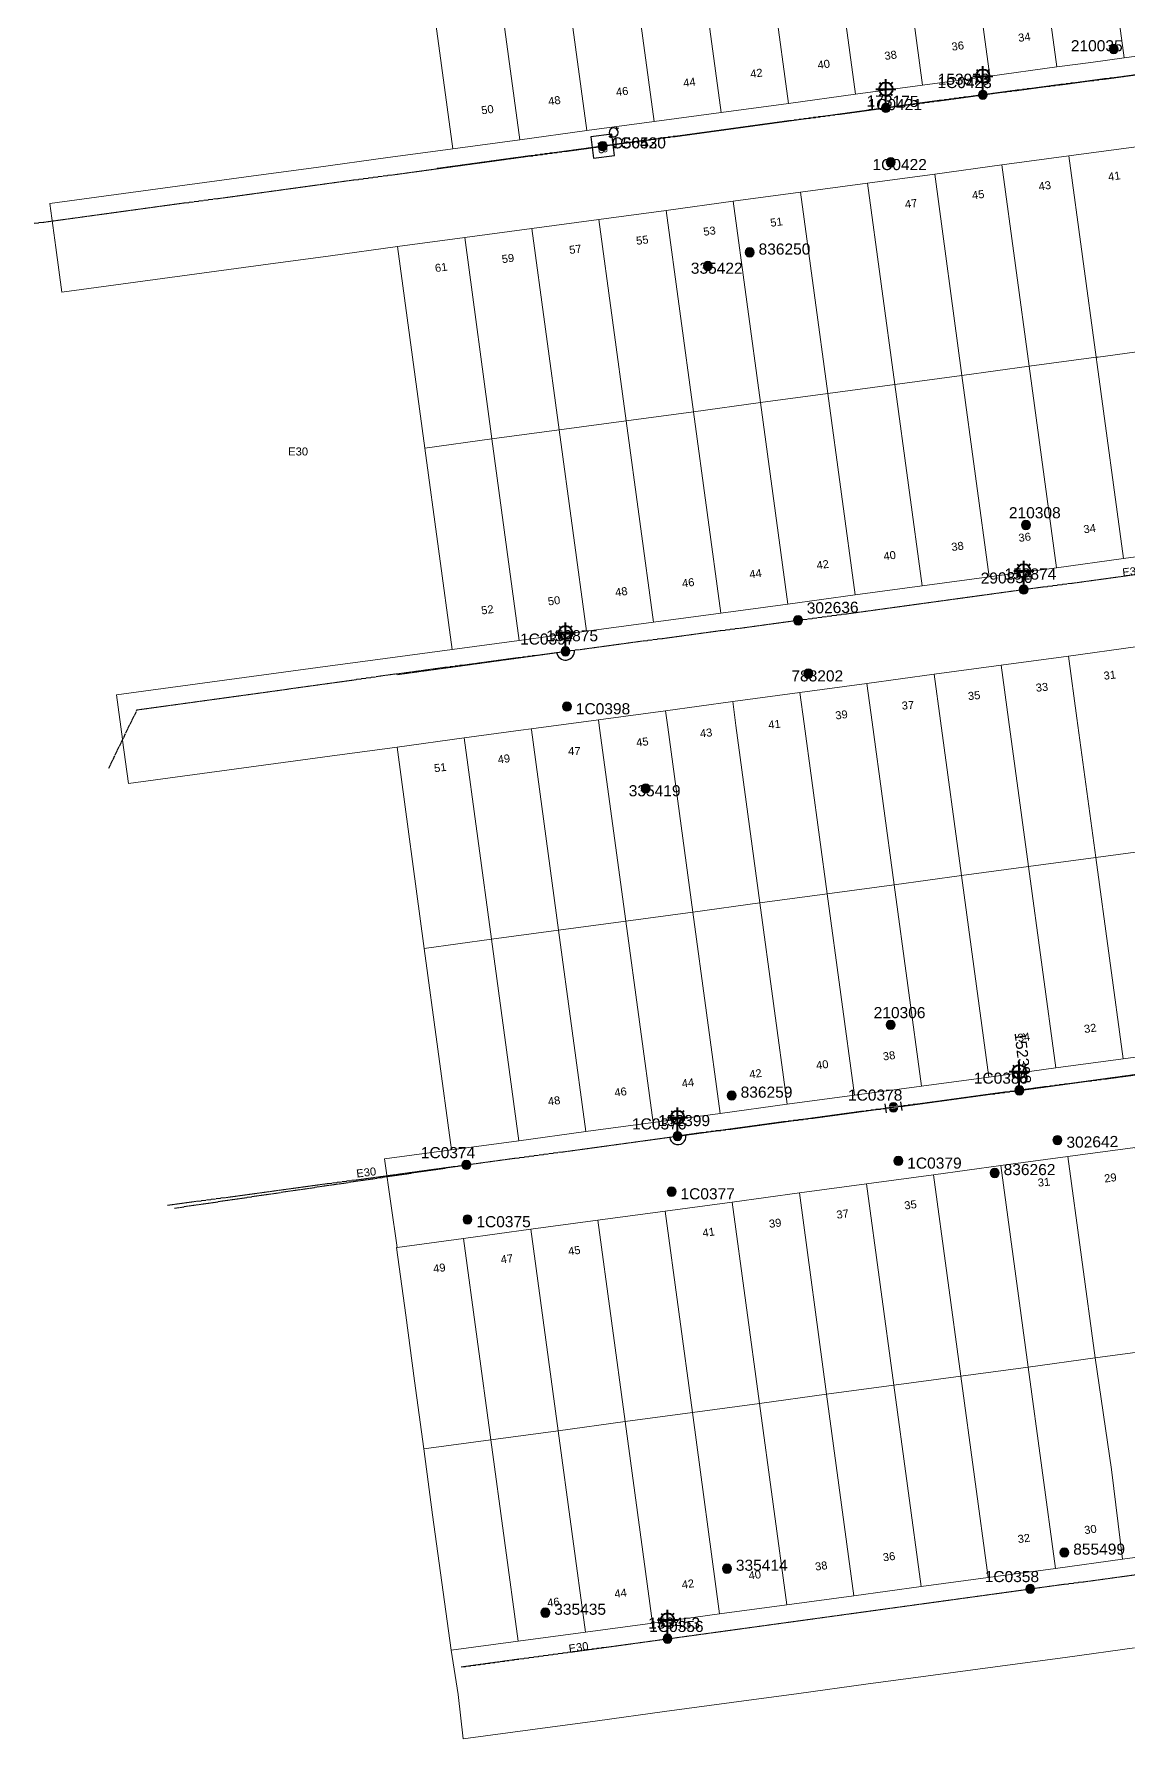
# Model space of a CAD drawing. Header units: metres. Extents: x 299834 to 302538, y 6172833 to 6174390.
# Drawn here: x 299880.9 to 300127.1, y 6173260.6 to 6173644.1 of the extents above; entities that cross this region are included whole.
import ezdxf
from ezdxf.enums import TextEntityAlignment as Align

# ---------------------------------------------------------------- set-up
doc = ezdxf.new("R2010")
doc.units = ezdxf.units.M
doc.linetypes.add('Cable Exist OH', pattern=[1, 1, 0])
doc.layers.get('0').update_dxf_attribs({"color": 6})
for name, color, linetype, lineweight in [('Cadastre Buildings_SP_EXT', 9, 'Continuous', 5), ('Cadastre Land Parcels_SP_EXT', 9, 'Continuous', 5), ('Cadastre Roads_SP_EXT', 9, 'Continuous', 5)]:
    doc.layers.add(name, color=color, linetype=linetype, lineweight=lineweight)
for name, color, linetype in [('Equip_SP_HV_EXT', 7, 'Continuous'), ('Equip_SP_LV_EXT', 7, 'Continuous'), ('Equip_SP_SL_EXT', 7, 'Continuous'), ('Mains_HV_EXT', 7, 'Continuous'), ('Mains_LV_EXT', 7, 'Continuous'), ('Mains_SL_EXT', 7, 'Continuous'), ('SupportsOH_SP_TR_HV_LV_SL_EXT', 7, 'Continuous')]:
    doc.layers.add(name, color=color, linetype=linetype)
doc.styles.add('iecARIAL', font='arial.ttf', dxfattribs={"height": 2})
doc.styles.add('POLE_LABEL', font='arial.ttf')
doc.styles.get("Standard").update_dxf_attribs({"font": 'arial.ttf'})

# ---------------------------------------------------------------- blocks, each defined once
blk = doc.blocks.new('LV_OH_LINKS_OPEN_EXT')
for p, q in [((-0.17, 4.97), (-0.17, 5.46)), ((0.17, 4.97), (0.17, 5.46)), ((-0.17, 3), (-0.17, 2.5)), ((0.17, 3), (0.17, 2.5))]:
    blk.add_line(p, q)
blk.add_lwpolyline([(0, 2.99, 1), (0, 4.98, 1)], format="xyb", close=True)
at = {"flags": 9}
for tag, p in [('ACTUAL_STATUS', (0, 0)), ('CONSTRUCTED_VOLTAGE', (0, -0.2)), ('OPERATING_VOLTAGE', (0, -0.6)), ('ORIENTATION', (0, -0.8)), ('OWNED_BY', (0, -1)), ('STATE', (0, -1.2)), ('SWITCH_TYPE', (0, -1.4)), ('NO_PHASES', (0, -0.4)), ('USAGE', (0, -1.6)), ('LEGEND', (0, -1.8)), ('NOTES', (0, -2))]:
    blk.add_attdef(tag, text='', height=0.2, dxfattribs=at).set_placement(p, align=Align.MIDDLE_LEFT)
at = {"flags": 1}
blk.add_attdef('Z', (0, 0), '', height=0.2, dxfattribs=at)
blk = doc.blocks.new('SL_LANTERN_EXT')
at = {"lineweight": 40}
for p, q in [((-2.25, 4.22), (2.25, 4.22)), ((-1.46, 5.68), (-1.06, 5.28)), ((0, 1.97), (0, 6.47)), ((1.46, 5.68), (1.06, 5.28)), ((-1.46, 2.76), (-1.06, 3.16)), ((0, 0), (0, 2.72)), ((1.46, 2.76), (1.06, 3.16))]:
    blk.add_line(p, q, dxfattribs=at)
blk.add_circle((0, 4.22), 1.5, dxfattribs=at)
at = {"style": 'iecARIAL', "flags": 8}
blk.add_attdef('ASSET_NUM', (1.5, 1.5), '', height=2.5, dxfattribs=at)
for tag, p, height, flags in [('OPERATING_VOLTAGE', (0.98, -1.65), 0.2, 9), ('ORIENTATION', (0.98, -1.85), 0.2, 9), ('OWNED_BY', (0.98, -2.05), 0.2, 9), ('STATE', (0.98, -2.25), 0.2, 9), ('CONSTRUCTED_VOLTAGE', (0.98, -0.65), 0.2, 9), ('CONTROL_TYPE', (0.98, -0.85), 0.2, 9), ('LANTERN_PURPOSE', (0.98, -1.05), 0.2, 9), ('LANTERN_TYPE', (0.98, -1.25), 0.2, 9), ('NO_PHASES', (0.98, -1.45), 0.2, 9), ('USAGE', (0.98, -2.45), 0.2, 9), ('CEXIST', (0.98, -2.65), 0.2, 9), ('CNEW', (0.98, -2.85), 0.2, 9), ('CNUMBER', (0.98, -3.05), 0.2, 9), ('CREMOVE', (0.98, -3.25), 0.2, 9), ('CREPLACE', (0.98, -3.45), 0.2, 9), ('LKINGHEIGHT', (0.98, -3.65), 0.2, 9), ('LBRACKET', (0.98, -3.85), 0.2, 9), ('LNUMBER', (2.18, -3.25), 2.5, 8), ('LBRACKETVOCAB', (0.98, -4.05), 0.2, 9), ('LCATEGORY', (0.98, -4.25), 0.2, 9), ('LCHARGE1', (0.98, -4.45), 0.2, 9), ('LCHARGE1PERCENT', (0.98, -4.65), 0.2, 9), ('LCHARGE2', (0.98, -4.85), 0.2, 9), ('LCHARGE2PERCENT', (0.98, -5.05), 0.2, 9), ('LCHARGE3', (0.98, -5.25), 0.2, 9), ('LCHARGE3PERCENT', (0.98, -5.45), 0.2, 9), ('LEXIST', (0.98, -5.65), 0.2, 9), ('LLAMP', (0.98, -5.85), 0.2, 9), ('LLAMPVOCAB', (0.98, -6.05), 0.2, 9), ('LMAST', (0.98, -6.25), 0.2, 9), ('LMASTVOCAB', (0.98, -6.45), 0.2, 9), ('LNEW', (0.98, -6.65), 0.2, 9), ('LANTNUMBER', (0.98, -6.85), 0.2, 9), ('LOUTREACH', (0.98, -7.25), 0.2, 9), ('LOUTREACHVOCAB', (0.98, -7.45), 0.2, 9), ('LRATECODE', (0.98, -7.65), 0.2, 9), ('LREMOVE', (0.98, -7.85), 0.2, 9), ('STREETNAME', (0.98, -9.25), 0.2, 9), ('SUBURB', (0.98, -9.45), 0.2, 1), ('LREPLACE', (0.98, -8.05), 0.2, 9), ('LTYPE', (0.98, -8.25), 0.2, 9), ('LTYPEVOCAB', (0.98, -8.45), 0.2, 9), ('LEGEND', (0.98, -8.65), 0.2, 9), ('LOCATION', (0.98, -8.85), 0.2, 9), ('NOTES', (0.98, -9.05), 0.2, 9)]:
    blk.add_attdef(tag, p, '', height=height, dxfattribs=dict(flags=flags))
blk = doc.blocks.new('POLE_EXT')
blk.add_hatch(color=256).paths.add_polyline_path([(-1, 0, 1), (1, 0, 1)])
blk.add_lwpolyline([(-1, 0, 1), (1, 0, 1)], format="xyb", close=True)
for tag, height, flags, p in [('pNumber', 2.5, 8, (-17.84, 2.07)), ('OWNED_BY', 0.2, 9, (1.35, -0.4)), ('SPECIAL_USE', 0.2, 9, (1.35, -0.8)), ('STATE', 0.2, 9, (1.35, -1)), ('cLV', 0.2, 9, (1.35, -1.4)), ('hDepth', 0.2, 9, (1.35, -1.6)), ('hDia', 0.2, 9, (1.35, -1.8)), ('cHV', 0.2, 9, (1.35, -2)), ('cLinedev', 0.2, 9, (1.35, -3.4)), ('pExisting', 0.2, 9, (1.35, -3.8)), ('PARENT', 0.2, 9, (1.35, -0.6)), ('USAGE', 0.2, 9, (1.35, -1.2)), ('LBRACKET', 0.2, 9, (1.35, -2.2)), ('LExisting', 0.2, 9, (1.35, -2.4)), ('LANTNUMBER', 0.2, 9, (1.35, -2.6)), ('LOther', 0.2, 9, (1.35, -2.8)), ('LRemove', 0.2, 9, (1.35, -3)), ('LEGEND', 0.2, 9, (1.35, -3.2)), ('LOCATION', 0.2, 9, (1.35, -3.6)), ('pFooting', 0.2, 9, (1.35, -4.4)), ('pNew', 0.2, 9, (1.35, -4.6)), ('pRelocate', 0.2, 9, (1.35, -5)), ('pRemove', 0.2, 9, (1.35, -5.2)), ('pReplace', 0.2, 9, (1.35, -5.4)), ('pStay', 0.2, 9, (1.35, -5.6)), ('pType', 0.2, 9, (1.35, -5.8)), ('cspan', 0.2, 9, (1.35, -6)), ('STREETNAME', 0.2, 9, (1.35, -6.2)), ('SUBURB', 0.2, 9, (1.35, -6.4)), ('OPERATED_BY', 0.2, 9, (1.36, -7.01)), ('PFNUMBER', 0.2, 9, (1.35, -4)), ('NEWPFNUMBER', 0.2, 9, (1.35, -4.2)), ('NOTES', 0.2, 9, (1.35, -6.6)), ('MAINTAINED_BY', 0.2, 9, (1.36, -6.81))]:
    blk.add_attdef(tag, text='', height=height, dxfattribs=dict(flags=flags)).set_placement(p, align=Align.MIDDLE_LEFT)
at = {"style": 'POLE_LABEL'}
for tag, height, flags, p in [('STRUCTURE_PLANT_NUMBER', 0.2, 9, (1.35, 0.03)), ('ASSET_NUM', 2.5, 8, (2, 2)), ('STREET_CODE', 0.2, 9, (1.35, -0.2))]:
    blk.add_attdef(tag, text='', height=height, dxfattribs=dict(at, flags=flags)).set_placement(p, align=Align.MIDDLE_LEFT)
at = {"flags": 1}
blk.add_attdef('Z', (1.35, -7.33), '', height=0.2, dxfattribs=at)
blk = doc.blocks.new('HV_LOAD_BREAK_EXT')
blk.add_lwpolyline([(-2.4, -2.4), (2.4, -2.4), (2.4, 2.4), (-2.4, 2.4)], close=True)
at = {"insert": (-1.1, 0.99), "char_height": 2, "width": 2.9628, "attachment_point": 1}
blk.add_mtext('{\\Fisocp|c0;LB}', dxfattribs=at)
for tag, height, flags, p in [('STREET_CODE', 0.2, 9, (1.5, 0)), ('ASSET_NUM', 2.5, 8, (2, 2)), ('ACTUAL_STATUS', 0.2, 9, (1.5, -0.2)), ('CONSTRUCTED_VOLTAGE', 0.2, 9, (1.5, -0.4)), ('OPERATING_VOLTAGE', 0.2, 9, (1.5, -0.8)), ('ORIENTATION', 0.2, 9, (1.5, -1)), ('OWNED_BY', 0.2, 9, (1.5, -1.2)), ('OPERATED_BY', 0.2, 9, (1.5, -1.4)), ('STATE', 0.2, 9, (1.5, -1.8)), ('SWITCH_TYPE', 0.2, 9, (1.5, -2)), ('STREETNAME', 0.2, 9, (1.5, -2.8)), ('SUBURB', 0.2, 9, (1.5, -3)), ('Z', 0.2, 1, (1.5, -3.6)), ('NO_PHASES', 0.2, 9, (1.5, -0.6)), ('MAINTAINED_BY', 0.2, 9, (1.5, -1.6)), ('USAGE', 0.2, 9, (1.5, -2.2)), ('LEGEND', 0.2, 9, (1.5, -2.4)), ('LOCATION', 0.2, 9, (1.5, -2.6)), ('NOTES', 0.2, 9, (1.5, -3.2)), ('LABEL_ALIGNMENT', 0.2, 9, (1.5, -3.4))]:
    blk.add_attdef(tag, text='', height=height, dxfattribs=dict(flags=flags)).set_placement(p, align=Align.MIDDLE_LEFT)
blk = doc.blocks.new('End Shackle_EXT')
blk.add_wipeout([(0, 0.25), (1.81, 0.25), (1.82, -0.25), (0, -0.25)])
blk.add_line((1.81, -1), (1.81, 1))
at = {"flags": 1}
blk.add_attdef('Z', (0, 0), '', height=0.2, dxfattribs=at)
at = {"flags": 9}
for tag, p in [('CONNECTOR_TYPE', (0, 0)), ('CONSTRUCTED_VOLTAGE', (0, -0.2)), ('OPERATING_VOLTAGE', (0, -0.6)), ('ORIENTATION', (0, -0.8)), ('OWNED_BY', (0, -1)), ('STATE', (0, -1.2)), ('NO_PHASES', (0, -0.4)), ('USAGE', (0, -1.4)), ('NOTES', (0, -1.6))]:
    blk.add_attdef(tag, text='', height=0.2, dxfattribs=at).set_placement(p, align=Align.MIDDLE_LEFT)

msp = doc.modelspace()

# ---------------------------------------------------------------- linework, layer by layer
at = {"layer": 'Cadastre Buildings_SP_EXT', "linetype": 'Continuous'}
for points in [[(300074.46, 6173565.27), (300068.32, 6173610.58), (300053.22, 6173608.54), (300059.36, 6173563.23), (300074.46, 6173565.27)], [(300095.57, 6173409.47), (300089.43, 6173454.78), (300074.32, 6173452.73), (300080.47, 6173407.42), (300095.57, 6173409.47)], [(299989.86, 6173395.14), (299983.72, 6173440.45), (299968.61, 6173438.4), (299974.75, 6173393.1), (299989.86, 6173395.14)], [(300104.43, 6173344.23), (300098.29, 6173389.54), (300083.19, 6173387.49), (300089.32, 6173342.18), (300104.43, 6173344.23)], [(300028.92, 6173334), (300022.78, 6173379.3), (300007.68, 6173377.26), (300013.81, 6173331.95), (300028.92, 6173334)], [(300095.46, 6173296.88), (300089.32, 6173342.18), (300074.22, 6173340.14), (300080.36, 6173294.83), (300095.46, 6173296.88)], [(299989.75, 6173282.55), (299983.61, 6173327.86), (299968.51, 6173325.81), (299970.48, 6173310.97), (299974.65, 6173280.51), (299989.75, 6173282.55)]]:
    msp.add_lwpolyline(points, close=True, dxfattribs=at)
at = {"layer": 'Cadastre Land Parcels_SP_EXT', "linetype": 'Continuous'}
for points in [[(300118.57, 6173637.74), (300126.02, 6173638.75), (300119.88, 6173684.06), (300104.78, 6173682.01), (300110.92, 6173636.71), (300118.57, 6173637.74)], [(300141.12, 6173640.8), (300134.98, 6173686.1), (300119.88, 6173684.06), (300126.02, 6173638.75), (300141.12, 6173640.8)], [(300095.81, 6173634.66), (300089.68, 6173679.96), (300074.57, 6173677.92), (300080.71, 6173632.61), (300095.81, 6173634.66)], [(300110.92, 6173636.71), (300104.78, 6173682.01), (300089.68, 6173679.96), (300095.81, 6173634.66), (300110.92, 6173636.71)], [(300065.61, 6173630.57), (300059.47, 6173675.87), (300044.37, 6173673.83), (300050.51, 6173628.52), (300065.61, 6173630.57)], [(300080.71, 6173632.61), (300074.57, 6173677.92), (300059.47, 6173675.87), (300065.61, 6173630.57), (300080.71, 6173632.61)], [(300035.41, 6173626.47), (300029.27, 6173671.78), (300014.17, 6173669.73), (300020.31, 6173624.43), (300035.41, 6173626.47)], [(300050.51, 6173628.52), (300044.37, 6173673.83), (300029.27, 6173671.78), (300035.41, 6173626.47), (300050.51, 6173628.52)], [(300020.31, 6173624.43), (300014.17, 6173669.73), (299999.06, 6173667.69), (300005.2, 6173622.38), (300020.31, 6173624.43)], [(299990.1, 6173620.33), (299983.96, 6173665.64), (299968.86, 6173663.6), (299975, 6173618.29), (299990.1, 6173620.33)], [(300005.2, 6173622.38), (299999.06, 6173667.69), (299983.96, 6173665.64), (299990.1, 6173620.33), (300005.2, 6173622.38)], [(300120.18, 6173571.45), (300134.87, 6173573.44), (300128.73, 6173618.75), (300113.63, 6173616.7), (300119.77, 6173571.4), (300120.18, 6173571.45)], [(300104.67, 6173569.36), (300098.53, 6173614.66), (300083.42, 6173612.62), (300089.56, 6173567.31), (300104.67, 6173569.36)], [(300119.77, 6173571.4), (300113.63, 6173616.7), (300098.53, 6173614.66), (300104.67, 6173569.36), (300119.77, 6173571.4)], [(300089.56, 6173567.31), (300083.42, 6173612.62), (300068.32, 6173610.58), (300074.46, 6173565.27), (300089.56, 6173567.31)], [(300044.25, 6173561.19), (300038.12, 6173606.5), (300023.01, 6173604.45), (300029.15, 6173559.15), (300044.25, 6173561.19)], [(300059.36, 6173563.23), (300053.22, 6173608.54), (300038.12, 6173606.5), (300044.25, 6173561.19), (300059.36, 6173563.23)], [(300029.15, 6173559.15), (300023.01, 6173604.45), (300007.91, 6173602.41), (300014.05, 6173557.1), (300029.15, 6173559.15)], [(299998.95, 6173555.06), (299992.81, 6173600.37), (299977.71, 6173598.33), (299983.84, 6173553.02), (299998.95, 6173555.06)], [(300014.05, 6173557.1), (300007.91, 6173602.41), (299992.81, 6173600.37), (299998.95, 6173555.06), (300014.05, 6173557.1)], [(299983.84, 6173553.02), (299977.71, 6173598.33), (299962.6, 6173596.29), (299968.74, 6173550.98), (299983.84, 6173553.02)], [(300141.01, 6173528.13), (300134.87, 6173573.44), (300120.18, 6173571.45), (300119.77, 6173571.4), (300119.99, 6173569.77), (300125.91, 6173526.09), (300141.01, 6173528.13)], [(300110.8, 6173524.05), (300104.67, 6173569.36), (300089.56, 6173567.31), (300095.7, 6173522.01), (300110.8, 6173524.05)], [(300125.91, 6173526.09), (300119.99, 6173569.77), (300119.77, 6173571.4), (300104.67, 6173569.36), (300110.8, 6173524.05), (300125.91, 6173526.09)], [(300080.6, 6173519.96), (300074.46, 6173565.27), (300059.36, 6173563.23), (300065.5, 6173517.92), (300080.6, 6173519.96)], [(300095.7, 6173522.01), (300089.56, 6173567.31), (300074.46, 6173565.27), (300080.6, 6173519.96), (300095.7, 6173522.01)], [(300050.39, 6173515.88), (300044.25, 6173561.19), (300029.15, 6173559.15), (300035.29, 6173513.84), (300050.39, 6173515.88)], [(300065.5, 6173517.92), (300059.36, 6173563.23), (300044.25, 6173561.19), (300050.39, 6173515.88), (300065.5, 6173517.92)], [(300020.19, 6173511.8), (300014.05, 6173557.1), (299998.95, 6173555.06), (300005.09, 6173509.75), (300020.19, 6173511.8)], [(300035.29, 6173513.84), (300029.15, 6173559.15), (300014.05, 6173557.1), (300020.19, 6173511.8), (300035.29, 6173513.84)], [(299989.98, 6173507.71), (299983.84, 6173553.02), (299968.74, 6173550.98), (299974.88, 6173505.67), (299989.98, 6173507.71)], [(300005.09, 6173509.75), (299998.95, 6173555.06), (299983.84, 6173553.02), (299989.98, 6173507.71), (300005.09, 6173509.75)], [(300119.63, 6173458.87), (300115.38, 6173490.23), (300113.49, 6173504.18), (300098.39, 6173502.13), (300100.05, 6173489.88), (300104.53, 6173456.83), (300119.63, 6173458.87)], [(300134.73, 6173460.92), (300130.72, 6173490.52), (300128.59, 6173506.22), (300113.49, 6173504.18), (300115.38, 6173490.23), (300119.63, 6173458.87), (300134.73, 6173460.92)], [(300089.43, 6173454.78), (300084.71, 6173489.58), (300083.29, 6173500.08), (300068.19, 6173498.04), (300069.37, 6173489.3), (300074.32, 6173452.73), (300089.43, 6173454.78)], [(300104.53, 6173456.83), (300100.05, 6173489.88), (300098.39, 6173502.13), (300083.29, 6173500.08), (300084.71, 6173489.58), (300089.43, 6173454.78), (300104.53, 6173456.83)], [(300059.22, 6173450.69), (300054.04, 6173488.93), (300053.09, 6173495.99), (300037.98, 6173493.94), (300038.71, 6173488.56), (300044.12, 6173448.64), (300059.22, 6173450.69)], [(300074.32, 6173452.73), (300069.37, 6173489.3), (300068.19, 6173498.04), (300053.09, 6173495.99), (300054.04, 6173488.93), (300059.22, 6173450.69), (300074.32, 6173452.73)], [(300029.02, 6173446.59), (300023.38, 6173488.21), (300022.88, 6173491.89), (300007.78, 6173489.85), (300008.04, 6173487.92), (300013.92, 6173444.55), (300029.02, 6173446.59)], [(300044.12, 6173448.64), (300038.71, 6173488.56), (300037.98, 6173493.94), (300022.88, 6173491.89), (300023.38, 6173488.21), (300029.02, 6173446.59), (300044.12, 6173448.64)], [(299998.82, 6173442.5), (299992.71, 6173487.55), (299992.68, 6173487.8), (299990.33, 6173487.49), (299977.58, 6173485.76), (299983.72, 6173440.45), (299998.82, 6173442.5)], [(300013.92, 6173444.55), (300008.04, 6173487.92), (300007.78, 6173489.85), (299992.68, 6173487.8), (299992.71, 6173487.55), (299998.82, 6173442.5), (300013.92, 6173444.55)], [(299983.72, 6173440.45), (299977.58, 6173485.76), (299962.48, 6173483.71), (299968.61, 6173438.4), (299983.72, 6173440.45)], [(300140.88, 6173415.61), (300134.73, 6173460.92), (300119.63, 6173458.87), (300125.78, 6173413.56), (300140.88, 6173415.61)], [(300125.78, 6173413.56), (300119.63, 6173458.87), (300104.53, 6173456.83), (300110.67, 6173411.52), (300125.78, 6173413.56)], [(300110.67, 6173411.52), (300104.53, 6173456.83), (300089.43, 6173454.78), (300095.57, 6173409.47), (300110.67, 6173411.52)], [(300065.37, 6173405.38), (300059.22, 6173450.69), (300044.12, 6173448.64), (300050.27, 6173403.33), (300065.37, 6173405.38)], [(300080.47, 6173407.42), (300074.32, 6173452.73), (300059.22, 6173450.69), (300065.37, 6173405.38), (300080.47, 6173407.42)], [(300035.16, 6173401.28), (300029.02, 6173446.59), (300013.92, 6173444.55), (300020.06, 6173399.23), (300035.16, 6173401.28)], [(300050.27, 6173403.33), (300044.12, 6173448.64), (300029.02, 6173446.59), (300035.16, 6173401.28), (300050.27, 6173403.33)], [(300004.96, 6173397.19), (299998.82, 6173442.5), (299983.72, 6173440.45), (299989.86, 6173395.14), (300004.96, 6173397.19)], [(300020.06, 6173399.23), (300013.92, 6173444.55), (299998.82, 6173442.5), (300004.96, 6173397.19), (300020.06, 6173399.23)], [(300134.63, 6173348.32), (300128.5, 6173393.63), (300113.39, 6173391.58), (300119.53, 6173346.28), (300134.63, 6173348.32)], [(300119.53, 6173346.28), (300113.39, 6173391.58), (300098.29, 6173389.54), (300104.43, 6173344.23), (300119.53, 6173346.28)], [(300074.22, 6173340.14), (300068.09, 6173385.44), (300052.98, 6173383.4), (300059.12, 6173338.09), (300074.22, 6173340.14)], [(300089.32, 6173342.18), (300083.19, 6173387.49), (300068.09, 6173385.44), (300074.22, 6173340.14), (300089.32, 6173342.18)], [(300044.02, 6173336.04), (300037.88, 6173381.35), (300022.78, 6173379.3), (300028.92, 6173334), (300044.02, 6173336.04)], [(300059.12, 6173338.09), (300052.98, 6173383.4), (300037.88, 6173381.35), (300044.02, 6173336.04), (300059.12, 6173338.09)], [(300013.81, 6173331.95), (300007.68, 6173377.26), (299992.57, 6173375.21), (299998.71, 6173329.9), (300013.81, 6173331.95)], [(299983.61, 6173327.86), (299977.47, 6173373.16), (299962.54, 6173371.14), (299962.37, 6173371.12), (299964.45, 6173355.88), (299966.42, 6173341.09), (299968.51, 6173325.81), (299983.61, 6173327.86)], [(299998.71, 6173329.9), (299992.57, 6173375.21), (299977.47, 6173373.16), (299983.61, 6173327.86), (299998.71, 6173329.9)], [(300125.66, 6173300.97), (300123.21, 6173321.16), (300119.53, 6173346.28), (300104.43, 6173344.23), (300110.56, 6173298.92), (300125.66, 6173300.97)], [(300140.76, 6173303.02), (300134.63, 6173348.32), (300119.53, 6173346.28), (300123.21, 6173321.16), (300125.66, 6173300.97), (300140.76, 6173303.02)], [(300110.56, 6173298.92), (300104.43, 6173344.23), (300089.32, 6173342.18), (300095.46, 6173296.88), (300110.56, 6173298.92)], [(300065.25, 6173292.78), (300059.12, 6173338.09), (300044.02, 6173336.04), (300050.15, 6173290.74), (300065.25, 6173292.78)], [(300080.36, 6173294.83), (300074.22, 6173340.14), (300059.12, 6173338.09), (300065.25, 6173292.78), (300080.36, 6173294.83)], [(300050.15, 6173290.74), (300044.02, 6173336.04), (300028.92, 6173334), (300035.05, 6173288.69), (300050.15, 6173290.74)], [(300019.95, 6173286.64), (300013.81, 6173331.95), (299998.71, 6173329.9), (300004.85, 6173284.6), (300019.95, 6173286.64)], [(300035.05, 6173288.69), (300028.92, 6173334), (300013.81, 6173331.95), (300019.95, 6173286.64), (300035.05, 6173288.69)], [(300004.85, 6173284.6), (299998.71, 6173329.9), (299983.61, 6173327.86), (299989.75, 6173282.55), (300004.85, 6173284.6)]]:
    msp.add_lwpolyline(points, close=True, dxfattribs=at)
at = {"layer": 'Cadastre Roads_SP_EXT', "linetype": 'Continuous'}
for points in [[(300141.12, 6173640.8), (300126.02, 6173638.75), (300118.57, 6173637.74), (300110.92, 6173636.71), (300095.81, 6173634.66), (300080.71, 6173632.61), (300065.61, 6173630.57), (300050.51, 6173628.52), (300035.41, 6173626.47), (300020.31, 6173624.43), (300005.2, 6173622.38), (299990.1, 6173620.33), (299975, 6173618.29), (299959.9, 6173616.24), (299944.8, 6173614.19), (299929.69, 6173612.15), (299884.39, 6173606.01), (299885.73, 6173596.08), (299887.09, 6173586.07), (299932.4, 6173592.2), (299932.4, 6173592.2), (299947.5, 6173594.24), (299962.6, 6173596.29), (299977.71, 6173598.33), (299992.81, 6173600.37), (300007.91, 6173602.41), (300023.01, 6173604.45), (300038.12, 6173606.5), (300053.22, 6173608.54), (300068.32, 6173610.58), (300083.42, 6173612.62), (300098.53, 6173614.66), (300113.63, 6173616.7), (300128.73, 6173618.75)], [(300141.01, 6173528.13), (300125.91, 6173526.09), (300110.8, 6173524.05), (300095.7, 6173522.01), (300080.6, 6173519.96), (300065.5, 6173517.92), (300050.39, 6173515.88), (300035.29, 6173513.84), (300020.19, 6173511.8), (300005.09, 6173509.75), (299989.98, 6173507.71), (299974.88, 6173505.67), (299959.78, 6173503.63), (299944.67, 6173501.59), (299899.37, 6173495.46), (299900.72, 6173485.46), (299900.75, 6173485.24), (299902.07, 6173475.53), (299947.37, 6173481.66), (299947.37, 6173481.66), (299962.48, 6173483.71), (299977.58, 6173485.76), (299990.33, 6173487.49), (299992.68, 6173487.8), (300007.78, 6173489.85), (300022.88, 6173491.89), (300037.98, 6173493.94), (300053.09, 6173495.99), (300068.19, 6173498.04), (300083.29, 6173500.08), (300098.39, 6173502.13), (300113.49, 6173504.18), (300128.59, 6173506.22)], [(300140.88, 6173415.61), (300125.78, 6173413.56), (300110.67, 6173411.52), (300095.57, 6173409.47), (300080.47, 6173407.42), (300065.37, 6173405.38), (300050.27, 6173403.33), (300035.16, 6173401.28), (300020.06, 6173399.23), (300004.96, 6173397.19), (299989.86, 6173395.14), (299974.75, 6173393.1), (299959.65, 6173391.05), (299961.1, 6173381.03), (299962.54, 6173371.14), (299977.47, 6173373.16), (299977.47, 6173373.16), (299992.57, 6173375.21), (300007.68, 6173377.26), (300022.78, 6173379.3), (300037.88, 6173381.35), (300052.98, 6173383.4), (300068.09, 6173385.44), (300083.19, 6173387.49), (300098.29, 6173389.54), (300113.39, 6173391.58), (300128.5, 6173393.63)], [(300140.76, 6173303.02), (300125.66, 6173300.97), (300110.56, 6173298.92), (300095.46, 6173296.88), (300080.36, 6173294.83), (300065.25, 6173292.78), (300050.15, 6173290.74), (300035.05, 6173288.69), (300019.95, 6173286.64), (300004.85, 6173284.6), (299989.75, 6173282.55), (299974.65, 6173280.51), (299976.2, 6173270.59), (299977.35, 6173260.57), (299992.45, 6173262.62), (299992.45, 6173262.62), (300007.55, 6173264.66), (300022.65, 6173266.71), (300037.75, 6173268.76), (300052.86, 6173270.8), (300067.96, 6173272.85), (300083.06, 6173274.9), (300098.16, 6173276.94), (300113.26, 6173278.99), (300128.36, 6173281.04)]]:
    msp.add_lwpolyline(points, dxfattribs=at)
at = {"layer": 'Mains_HV_EXT', "linetype": 'Cable Exist OH'}
for points in [[(300008.73, 6173618.88), (300072.45, 6173627.52), (300094.25, 6173630.45), (300134.69, 6173635.7)], [(299880.85, 6173601.53), (300008.73, 6173618.88)]]:
    msp.add_lwpolyline(points, dxfattribs=at)
at = {"layer": 'Mains_LV_EXT', "linetype": 'Cable Exist OH'}
for points in [[(300134.69, 6173635.7), (300094.25, 6173630.45)], [(300094.25, 6173630.45), (300072.44, 6173627.5)], [(300072.44, 6173627.5), (300008.73, 6173618.88)], [(300008.73, 6173618.88), (299971.49, 6173613.86)], [(300103.45, 6173519.14), (300147.21, 6173525.04)], [(300052.68, 6173512.23), (300103.45, 6173519.14)], [(300000.38, 6173505.25), (300052.68, 6173512.23)], [(299962.59, 6173500.06), (300000.38, 6173505.25)], [(300161.55, 6173414.4), (300102.45, 6173406.47)], [(299978.07, 6173389.71), (300025.57, 6173396.18)], [(299912.45, 6173379.99), (299978.07, 6173389.71)], [(300104.9, 6173294.34), (300145.28, 6173299.74)], [(300023.32, 6173283.12), (300104.9, 6173294.34)], [(299976.93, 6173276.76), (300023.32, 6173283.12)]]:
    msp.add_lwpolyline(points, dxfattribs=at)
at = {"layer": 'Mains_LV_EXT', "linetype": 'Continuous'}
for points in [[(299998.39, 6173504.99, 0.995852), (300002.36, 6173505.51)], [(300023.81, 6173395.91, 1.025448), (300027.45, 6173396.36)]]:
    msp.add_lwpolyline(points, format="xyb", dxfattribs=at)
at = {"layer": 'Mains_SL_EXT', "linetype": 'Cable Exist OH'}
for points in [[(300072.44, 6173627.5), (300094.25, 6173630.45), (300134.69, 6173635.7), (300208.87, 6173646.02)], [(300072.44, 6173627.5), (300008.73, 6173618.88), (299971.49, 6173613.86)], [(300103.45, 6173519.14), (300147.21, 6173525.04), (300184.36, 6173530.03)], [(300000.38, 6173505.25), (300052.68, 6173512.23), (300103.45, 6173519.14)], [(299897.64, 6173478.96), (299904.02, 6173492.08), (299938.15, 6173496.8), (299962.44, 6173500.21), (300000.38, 6173505.25)], [(300102.45, 6173406.47), (300161.55, 6173414.4), (300201.77, 6173419.7)], [(299910.88, 6173380.64), (299978.07, 6173389.71), (300025.57, 6173396.18)], [(300023.32, 6173283.12), (300104.9, 6173294.34), (300145.28, 6173299.74)], [(299976.94, 6173276.77), (300023.32, 6173283.12)]]:
    msp.add_lwpolyline(points, dxfattribs=at)

# ---------------------------------------------------------------- block references
at = {"layer": 'Equip_SP_HV_EXT'}
ref = msp.add_blockref('HV_LOAD_BREAK_EXT', (300008.73, 6173618.88), dxfattribs=dict(at, rotation=277.0079070046918))
ref.add_attrib('ASSET_NUM', 'C5653', dxfattribs={"layer": '0', "height": 2.5}).set_placement((300010.73, 6173619.63), align=Align.MIDDLE_LEFT)
at = {"layer": 'Equip_SP_LV_EXT', "rotation": 321.4518499016807}
msp.add_blockref('LV_OH_LINKS_OPEN_EXT', (300008.73, 6173618.88), dxfattribs=at)
at = {"layer": 'Equip_SP_SL_EXT'}
ref = msp.add_blockref('SL_LANTERN_EXT', (300072.44, 6173627.5), dxfattribs=at)
ref.add_attrib('ASSET_NUM', '173175', dxfattribs={"layer": '0', "height": 2.5, "rotation": 359.442, "style": 'iecARIAL'}).set_placement((300073.94, 6173629), align=Align.MIDDLE_CENTER)
ref = msp.add_blockref('SL_LANTERN_EXT', (300094.25, 6173630.45), dxfattribs=at)
ref.add_attrib('ASSET_NUM', '153973', dxfattribs={"layer": '0', "height": 2.5, "style": 'iecARIAL'}).set_placement((300095.75, 6173631.95), align=Align.BOTTOM_RIGHT)
ref = msp.add_blockref('SL_LANTERN_EXT', (300103.45, 6173519.14), dxfattribs=at)
ref.add_attrib('ASSET_NUM', '152874', dxfattribs={"layer": '0', "height": 2.5, "style": 'iecARIAL'}).set_placement((300104.95, 6173520.64), align=Align.BOTTOM_CENTER)
ref = msp.add_blockref('SL_LANTERN_EXT', (300000.38, 6173505.25), dxfattribs=at)
ref.add_attrib('ASSET_NUM', '152875', dxfattribs={"layer": '0', "height": 2.5, "style": 'iecARIAL'}).set_placement((300001.88, 6173506.75), align=Align.BOTTOM_CENTER)
ref = msp.add_blockref('SL_LANTERN_EXT', (300102.45, 6173406.47), dxfattribs=at)
ref.add_attrib('ASSET_NUM', '152398', dxfattribs={"layer": '0', "height": 2.5, "rotation": 276.6073, "style": 'iecARIAL'}).set_placement((300103.95, 6173407.97), align=Align.MIDDLE_RIGHT)
ref = msp.add_blockref('SL_LANTERN_EXT', (300025.57, 6173396.18), dxfattribs=at)
ref.add_attrib('ASSET_NUM', '152399', dxfattribs={"layer": '0', "height": 2.5, "style": 'iecARIAL'}).set_placement((300027.07, 6173397.68), align=Align.BOTTOM_CENTER)
ref = msp.add_blockref('SL_LANTERN_EXT', (300023.32, 6173283.12), dxfattribs=at)
ref.add_attrib('ASSET_NUM', '153453', dxfattribs={"layer": '0', "height": 2.5, "style": 'iecARIAL'}).set_placement((300024.82, 6173284.62), align=Align.BOTTOM_CENTER)
at = {"layer": 'SupportsOH_SP_TR_HV_LV_SL_EXT'}
ref = msp.add_blockref('POLE_EXT', (300123.7, 6173640.73), dxfattribs=at)
ref.add_attrib('ASSET_NUM', '210035', dxfattribs={"layer": '0', "height": 2.5, "style": 'POLE_LABEL'}).set_placement((300125.7, 6173641.48), align=Align.MIDDLE_RIGHT)
ref = msp.add_blockref('POLE_EXT', (300094.25, 6173630.45), dxfattribs=at)
ref.add_attrib('ASSET_NUM', '1C0423', dxfattribs={"layer": '0', "height": 2.5, "style": 'POLE_LABEL'}).set_placement((300096.25, 6173631.2), align=Align.BOTTOM_RIGHT)
ref = msp.add_blockref('POLE_EXT', (300072.44, 6173627.5), dxfattribs=at)
ref.add_attrib('ASSET_NUM', '1C0421', dxfattribs={"layer": '0', "height": 2.5, "style": 'POLE_LABEL'}).set_placement((300074.44, 6173628.25), align=Align.MIDDLE_CENTER)
ref = msp.add_blockref('POLE_EXT', (300008.73, 6173618.88), dxfattribs=at)
ref.add_attrib('ASSET_NUM', '1C0420', dxfattribs={"layer": '0', "height": 2.5, "style": 'POLE_LABEL'}).set_placement((300010.73, 6173619.63), align=Align.MIDDLE_LEFT)
ref = msp.add_blockref('POLE_EXT', (300073.54, 6173615.25), dxfattribs=at)
ref.add_attrib('ASSET_NUM', '1C0422', dxfattribs={"layer": '0', "height": 2.5, "style": 'POLE_LABEL'}).set_placement((300075.54, 6173616), align=Align.TOP_CENTER)
ref = msp.add_blockref('POLE_EXT', (300041.81, 6173594.99), dxfattribs=at)
ref.add_attrib('ASSET_NUM', '836250', dxfattribs={"layer": '0', "height": 2.5, "style": 'POLE_LABEL'}).set_placement((300043.81, 6173595.74), align=Align.MIDDLE_LEFT)
ref = msp.add_blockref('POLE_EXT', (300032.39, 6173591.93), dxfattribs=at)
ref.add_attrib('ASSET_NUM', '335422', dxfattribs={"layer": '0', "height": 2.5, "style": 'POLE_LABEL'}).set_placement((300034.39, 6173592.68), align=Align.TOP_CENTER)
ref = msp.add_blockref('POLE_EXT', (300103.94, 6173533.67), dxfattribs=at)
ref.add_attrib('ASSET_NUM', '210308', dxfattribs={"layer": '0', "height": 2.5, "style": 'POLE_LABEL'}).set_placement((300105.94, 6173534.42), align=Align.BOTTOM_CENTER)
ref = msp.add_blockref('POLE_EXT', (300103.45, 6173519.14), dxfattribs=at)
ref.add_attrib('ASSET_NUM', '290850', dxfattribs={"layer": '0', "height": 2.5, "rotation": 1, "style": 'POLE_LABEL'}).set_placement((300105.45, 6173519.89), align=Align.BOTTOM_RIGHT)
ref = msp.add_blockref('POLE_EXT', (300052.68, 6173512.23), dxfattribs=at)
ref.add_attrib('ASSET_NUM', '302636', dxfattribs={"layer": '0', "height": 2.5, "rotation": 1, "style": 'POLE_LABEL'}).set_placement((300054.68, 6173512.98), align=Align.BOTTOM_LEFT)
ref = msp.add_blockref('POLE_EXT', (300000.38, 6173505.25), dxfattribs=at)
ref.add_attrib('ASSET_NUM', '1C0397', dxfattribs={"layer": '0', "height": 2.5, "style": 'POLE_LABEL'}).set_placement((300002.38, 6173506), align=Align.BOTTOM_RIGHT)
ref = msp.add_blockref('POLE_EXT', (300055.01, 6173500.22), dxfattribs=at)
ref.add_attrib('ASSET_NUM', '788202', dxfattribs={"layer": '0', "height": 2.5, "style": 'POLE_LABEL'}).set_placement((300057.01, 6173500.97), align=Align.TOP_CENTER)
ref = msp.add_blockref('POLE_EXT', (300000.7, 6173492.82), dxfattribs=at)
ref.add_attrib('ASSET_NUM', '1C0398', dxfattribs={"layer": '0', "height": 2.5, "style": 'POLE_LABEL'}).set_placement((300002.7, 6173493.57), align=Align.TOP_LEFT)
ref = msp.add_blockref('POLE_EXT', (300018.43, 6173474.38), dxfattribs=at)
ref.add_attrib('ASSET_NUM', '335419', dxfattribs={"layer": '0', "height": 2.5, "style": 'POLE_LABEL'}).set_placement((300020.43, 6173475.13), align=Align.TOP_CENTER)
ref = msp.add_blockref('POLE_EXT', (300073.52, 6173421.21), dxfattribs=at)
ref.add_attrib('ASSET_NUM', '210306', dxfattribs={"layer": '0', "height": 2.5, "style": 'POLE_LABEL'}).set_placement((300075.52, 6173421.96), align=Align.BOTTOM_CENTER)
ref = msp.add_blockref('POLE_EXT', (300037.77, 6173405.32), dxfattribs=at)
ref.add_attrib('ASSET_NUM', '836259', dxfattribs={"layer": '0', "height": 2.5, "style": 'POLE_LABEL'}).set_placement((300039.77, 6173406.07), align=Align.MIDDLE_LEFT)
ref = msp.add_blockref('POLE_EXT', (300102.45, 6173406.47), dxfattribs=at)
ref.add_attrib('ASSET_NUM', '1C0380', dxfattribs={"layer": '0', "height": 2.5, "style": 'POLE_LABEL'}).set_placement((300104.45, 6173407.22), align=Align.BOTTOM_RIGHT)
ref = msp.add_blockref('POLE_EXT', (300074.15, 6173402.66), dxfattribs=at)
ref.add_attrib('ASSET_NUM', '1C0378', dxfattribs={"layer": '0', "height": 2.5, "style": 'POLE_LABEL'}).set_placement((300076.15, 6173403.41), align=Align.BOTTOM_RIGHT)
ref = msp.add_blockref('POLE_EXT', (300025.57, 6173396.18), dxfattribs=at)
ref.add_attrib('ASSET_NUM', '1C0376', dxfattribs={"layer": '0', "height": 2.5, "style": 'POLE_LABEL'}).set_placement((300027.57, 6173396.93), align=Align.BOTTOM_RIGHT)
ref = msp.add_blockref('POLE_EXT', (300111.03, 6173395.28), dxfattribs=at)
ref.add_attrib('ASSET_NUM', '302642', dxfattribs={"layer": '0', "height": 2.5, "rotation": 1, "style": 'POLE_LABEL'}).set_placement((300113.03, 6173396.03), align=Align.TOP_LEFT)
ref = msp.add_blockref('POLE_EXT', (299978.07, 6173389.71), dxfattribs=at)
ref.add_attrib('ASSET_NUM', '1C0374', dxfattribs={"layer": '0', "height": 2.5, "style": 'POLE_LABEL'}).set_placement((299980.07, 6173390.46), align=Align.BOTTOM_RIGHT)
ref = msp.add_blockref('POLE_EXT', (300075.25, 6173390.61), dxfattribs=at)
ref.add_attrib('ASSET_NUM', '1C0379', dxfattribs={"layer": '0', "height": 2.5, "style": 'POLE_LABEL'}).set_placement((300077.25, 6173391.36), align=Align.TOP_LEFT)
ref = msp.add_blockref('POLE_EXT', (300096.93, 6173387.9), dxfattribs=at)
ref.add_attrib('ASSET_NUM', '836262', dxfattribs={"layer": '0', "height": 2.5, "style": 'POLE_LABEL'}).set_placement((300098.93, 6173388.65), align=Align.MIDDLE_LEFT)
ref = msp.add_blockref('POLE_EXT', (300024.24, 6173383.7), dxfattribs=at)
ref.add_attrib('ASSET_NUM', '1C0377', dxfattribs={"layer": '0', "height": 2.5, "style": 'POLE_LABEL'}).set_placement((300026.24, 6173384.45), align=Align.TOP_LEFT)
ref = msp.add_blockref('POLE_EXT', (299978.33, 6173377.43), dxfattribs=at)
ref.add_attrib('ASSET_NUM', '1C0375', dxfattribs={"layer": '0', "height": 2.5, "style": 'POLE_LABEL'}).set_placement((299980.33, 6173378.18), align=Align.TOP_LEFT)
ref = msp.add_blockref('POLE_EXT', (300112.58, 6173302.51), dxfattribs=at)
ref.add_attrib('ASSET_NUM', '855499', dxfattribs={"layer": '0', "height": 2.5, "style": 'POLE_LABEL'}).set_placement((300114.58, 6173303.26), align=Align.MIDDLE_LEFT)
ref = msp.add_blockref('POLE_EXT', (300036.7, 6173298.89), dxfattribs=at)
ref.add_attrib('ASSET_NUM', '335414', dxfattribs={"layer": '0', "height": 2.5, "style": 'POLE_LABEL'}).set_placement((300038.7, 6173299.64), align=Align.MIDDLE_LEFT)
ref = msp.add_blockref('POLE_EXT', (300104.9, 6173294.34), dxfattribs=at)
ref.add_attrib('ASSET_NUM', '1C0358', dxfattribs={"layer": '0', "height": 2.5, "style": 'POLE_LABEL'}).set_placement((300106.9, 6173295.09), align=Align.BOTTOM_RIGHT)
ref = msp.add_blockref('POLE_EXT', (299995.84, 6173288.99), dxfattribs=at)
ref.add_attrib('ASSET_NUM', '335435', dxfattribs={"layer": '0', "height": 2.5, "style": 'POLE_LABEL'}).set_placement((299997.84, 6173289.74), align=Align.MIDDLE_LEFT)
ref = msp.add_blockref('POLE_EXT', (300023.32, 6173283.12), dxfattribs=at)
ref.add_attrib('ASSET_NUM', '1C0356', dxfattribs={"layer": '0', "height": 2.5, "style": 'POLE_LABEL'}).set_placement((300025.32, 6173283.87), align=Align.BOTTOM_CENTER)

# ---------------------------------------------------------------- texts
at = {"layer": 'Cadastre Land Parcels_SP_EXT'}
for s, rotation, p in [('36', 7.865, (300087.34, 6173640.35)), ('34', 7.586, (300102.32, 6173642.34)), ('40', 7.5449, (300057.19, 6173636.24)), ('38', 7.8386, (300072.25, 6173638.27)), ('44', 7.6449, (300026.98, 6173632.18)), ('42', 7.5505, (300042.05, 6173634.22)), ('48', 7.6, (299996.61, 6173628.06)), ('46', 7.6878, (300011.84, 6173630.12)), ('50', 7.5608, (299981.55, 6173626.04)), ('43', 7.7977, (300106.92, 6173608.92)), ('41', 7.7262, (300122.54, 6173611.08)), ('47', 7.8077, (300076.84, 6173604.88)), ('45', 7.6279, (300091.93, 6173606.9)), ('51', 7.6127, (300046.56, 6173600.74)), ('55', 7.6894, (300016.38, 6173596.68)), ('53', 7.5502, (300031.5, 6173598.72)), ('57', 7.7845, (300001.33, 6173594.62)), ('61', 7.6785, (299971.14, 6173590.54)), ('59', 7.5757, (299986.16, 6173592.56)), ('34', 7.5107, (300117, 6173531.78)), ('38', 7.8073, (300087.29, 6173527.79)), ('36', 7.6711, (300102.39, 6173529.84)), ('40', 7.7719, (300072.02, 6173525.71)), ('44', 7.5086, (300041.84, 6173521.65)), ('42', 7.5418, (300056.96, 6173523.68)), ('48', 7.5641, (300011.67, 6173517.59)), ('46', 7.5357, (300026.7, 6173519.61)), ('52', 7.7075, (299981.55, 6173513.52)), ('50', 7.59, (299996.53, 6173515.56)), ('31', 6.2632, (300121.51, 6173498.84)), ('35', 5.555, (300090.98, 6173494.26)), ('33', 5.7415, (300106.24, 6173496.13)), ('39', 7.1714, (300061.18, 6173489.9)), ('37', 4.1296, (300076.06, 6173492.11)), ('43', 6.6717, (300030.71, 6173485.83)), ('41', 6.1613, (300046.08, 6173487.79)), ('45', 7.0756, (300016.38, 6173483.79)), ('51', 7.5184, (299970.93, 6173478.02)), ('49', 7.5451, (299985.24, 6173479.97)), ('34', 7.5956, (300102.2, 6173417.34)), ('32', 7.7177, (300117.13, 6173419.36)), ('38', 7.598, (300071.89, 6173413.19)), ('42', 7.6792, (300041.84, 6173409.15)), ('40', 7.5543, (300056.86, 6173411.18)), ('46', 7.606, (300011.49, 6173405.05)), ('44', 7.7666, (300026.64, 6173407.09)), ('48', 7.6752, (299996.54, 6173403.05)), ('29', 7.6417, (300121.68, 6173385.72)), ('31', 5.3178, (300106.68, 6173384.8)), ('35', 7.5961, (300076.71, 6173379.65)), ('39', 7.7254, (300046.27, 6173375.52)), ('37', 7.6602, (300061.44, 6173377.58)), ('41', 7.8135, (300031.3, 6173373.48)), ('47', 7.7746, (299985.92, 6173367.49)), ('45', 7.7063, (300001.09, 6173369.35)), ('49', 7.6358, (299970.74, 6173365.44)), ('30', 7.6151, (300117.18, 6173306.63)), ('32', 7.5585, (300102.21, 6173304.61)), ('38', 7.6531, (300056.64, 6173298.42)), ('36', 7.6602, (300071.88, 6173300.5)), ('42', 7.6278, (300026.64, 6173294.35)), ('40', 7.539, (300041.68, 6173296.39)), ('46', 7.7038, (299996.38, 6173290.26)), ('44', 7.5251, (300011.49, 6173292.29))]:
    msp.add_text(s, height=1.8, rotation=rotation, dxfattribs=at).set_placement(p)
msp.add_text('47', height=1.8, dxfattribs=at).set_placement((300000.96, 6173481.9))
at = {"layer": 'Mains_LV_EXT'}
for rotation, p in [(0.0834, (299938, 6173549.3)), (6.4884, (300125.74, 6173522.09)), (7.3168, (299953.45, 6173386.84)), (9.1225, (300001.25, 6173279.95))]:
    msp.add_text('E30', height=1.8, rotation=rotation, dxfattribs=at).set_placement(p)

# ---------------------------------------------------------------- next in the draw order: block references
at = {"layer": 'Mains_LV_EXT', "rotation": 7.879040631564329}
msp.add_blockref('End Shackle_EXT', (300074.15, 6173402.66), dxfattribs=at)

# ---------------------------------------------------------------- next in the draw order: block references
at = {"layer": 'Mains_LV_EXT', "rotation": 187.0411906676817}
msp.add_blockref('End Shackle_EXT', (300074.15, 6173402.66), dxfattribs=at)

# ---------------------------------------------------------------- next in the draw order: linework, layer by layer
at = {"layer": 'Mains_LV_EXT', "linetype": 'Cable Exist OH'}
for points in [[(300102.45, 6173406.47), (300074.15, 6173402.66), (300074.15, 6173402.66), (300072.28, 6173402.41)], [(300072.28, 6173402.41), (300025.57, 6173396.18)]]:
    msp.add_lwpolyline(points, dxfattribs=at)
at = {"layer": 'Mains_SL_EXT', "linetype": 'Cable Exist OH'}
for points in [[(300074.15, 6173402.66), (300102.45, 6173406.47)], [(300025.57, 6173396.18), (300074.15, 6173402.66)]]:
    msp.add_lwpolyline(points, dxfattribs=at)

doc.saveas('drawing.dxf')
